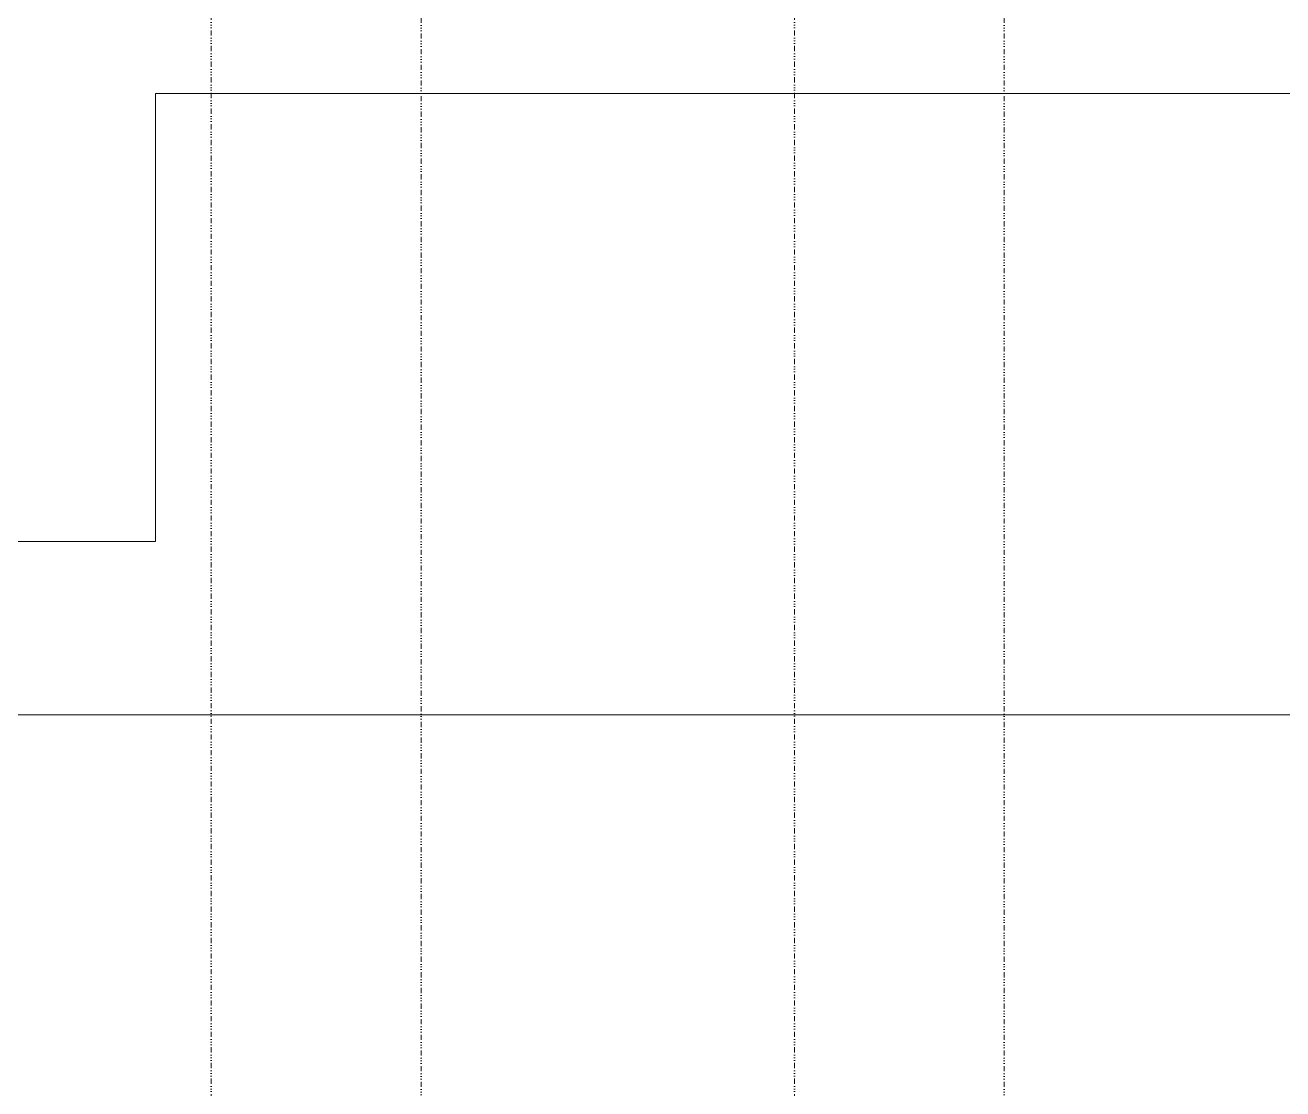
# Model space of a CAD drawing. Extents: x -168053 to 290600, y -560063 to 131745.
# Drawn here: x 29096 to 47213, y 101111 to 116428 of the extents above; entities that cross this region are included whole.
import ezdxf

# ---------------------------------------------------------------- set-up
doc = ezdxf.new("R2010")
doc.units = 0
doc.header["$LTSCALE"] = 250
doc.linetypes.add('H12PL1$0$JJP_三點線', pattern=[0.9, 0.3, -0.15, 0, -0.15, 0, -0.15, 0, -0.15])
doc.linetypes.add('H12PL25$0$JJP_三點線', pattern=[0.9, 0.3, -0.15, 0, -0.15, 0, -0.15, 0, -0.15])
for name, color, linetype in [('H12PL1$0$L10_14_SITE', 252, 'Continuous'), ('H12PL1$0$L10_14_SUGATA2', 252, 'Continuous'), ('H12PL1$0$S-GRID', 252, 'Continuous'), ('H12PL25$0$S-GRID', 252, 'Continuous')]:
    doc.layers.add(name, color=color, linetype=linetype)

# ---------------------------------------------------------------- blocks, each defined once
blk = doc.blocks.new('H12PL25')
at = {"layer": 'H12PL25$0$S-GRID', "linetype": 'H12PL25$0$JJP_三點線', "lineweight": 0}
for p, q in [((34800, 128250), (34800, -28000)), ((43200, 128250), (43200, -28000))]:
    blk.add_line(p, q, dxfattribs=at)
blk = doc.blocks.new('H12PL1')
at = {"layer": 'H12PL1$0$L10_14_SITE', "lineweight": 0}
blk.add_line((18950, 106000), (250600, 106000), dxfattribs=at)
at = {"layer": 'H12PL1$0$L10_14_SUGATA2', "lineweight": 0, "flags": 128}
blk.add_lwpolyline([(84200, 114950), (34000, 114950), (34000, 108500), (30200, 108500), (30200, 114950), (9650, 114950), (9650, 113750), (9050, 113750), (9050, 121550), (750, 121550), (750, 120350), (150, 120350), (150, 126600)], dxfattribs=at)
at = {"layer": 'H12PL1$0$S-GRID', "linetype": 'H12PL1$0$JJP_三點線', "lineweight": 0}
for p, q in [((34800, 128250), (34800, -28000)), ((43200, 128250), (43200, -28000))]:
    blk.add_line(p, q, dxfattribs=at)

msp = doc.modelspace()

# ---------------------------------------------------------------- block references
msp.add_blockref('H12PL25', (0, 0))

# ---------------------------------------------------------------- next in the draw order: block references
msp.add_blockref('H12PL1', (-3024, 495))

doc.saveas('drawing.dxf')
